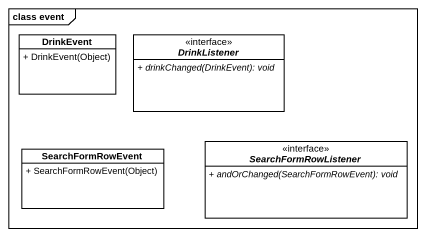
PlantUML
@startuml
mainframe class event
hide circle
hide empty members
skinparam classAttributeIconSize 0
class DrinkEvent {
  + DrinkEvent(Object)
}
interface DrinkListener <<interface>> {
  {abstract} + drinkChanged(DrinkEvent): void
}
class SearchFormRowEvent {
  + SearchFormRowEvent(Object)
}
interface SearchFormRowListener <<interface>> {
  {abstract} + andOrChanged(SearchFormRowEvent): void
}
@enduml
